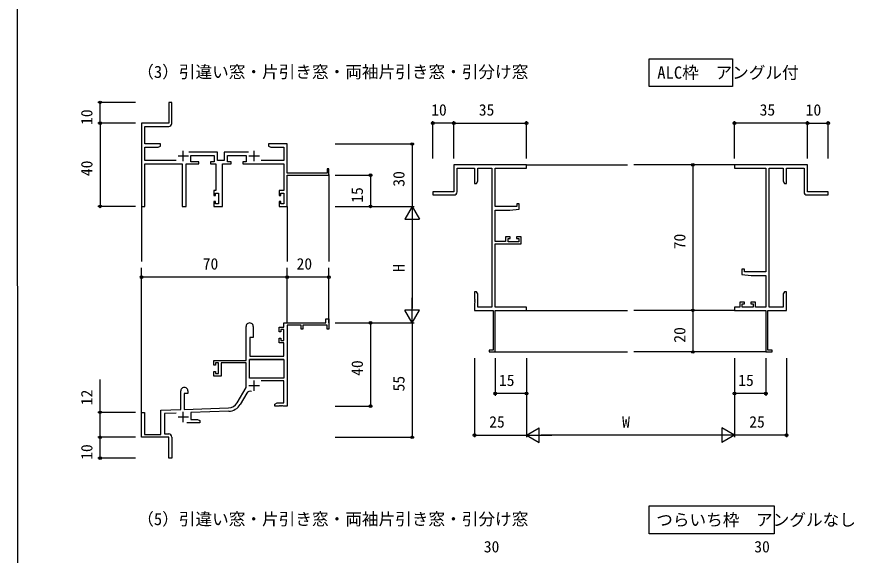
# Model space of a CAD drawing. Units: millimetres, scale not verified. Extents: x -438 to 439, y -599 to 597.
# Drawn here: x -437.3 to -34.8, y 64.5 to 323.4 of the extents above; entities that cross this region are included whole.
import ezdxf
from ezdxf.enums import TextEntityAlignment as Align

# ---------------------------------------------------------------- set-up
doc = ezdxf.new("R2010")
doc.units = ezdxf.units.MM
doc.header["$LTSCALE"] = 4
for name, color, linetype in [('0-1_USER1', 3, 'Continuous'), ('0-2_YKK_11', 7, 'Continuous'), ('0-3_YKK_12', 2, 'Continuous'), ('0-4_YKK_D', 6, 'Continuous'), ('0-5_YKK_ZWAK', 7, 'Continuous')]:
    doc.layers.add(name, color=color, linetype=linetype)
doc.styles.add('ＭＳ ゴシック', font='')
doc.styles.get('ＭＳ ゴシック').set_extended_font_data('MS Gothic')

msp = doc.modelspace()

# ---------------------------------------------------------------- linework, layer by layer
at = {"layer": '0-1_USER1'}
for points in [[(-133.29, 303.2), (-93.29, 303.2), (-93.29, 289.842), (-133.29, 289.842)], [(-133.29, 88.2), (-73.29, 88.2), (-73.29, 74.842), (-133.29, 74.842)]]:
    msp.add_lwpolyline(points, close=True, dxfattribs=at)
at = {"layer": '0-2_YKK_11'}
for p, q in [((-357.272, 253.9), (-357.272, 258.9)), ((-323.172, 253.9), (-323.172, 258.9)), ((-354.772, 256.4), (-359.772, 256.4)), ((-320.672, 256.4), (-325.672, 256.4)), ((-320.672, 145.991), (-325.672, 145.991)), ((-323.172, 143.491), (-323.172, 148.491)), ((-326.779, 142.439), (-329.915, 137.007)), ((-357.272, 128.391), (-357.272, 133.391)), ((-354.772, 130.891), (-359.772, 130.891))]:
    msp.add_line(p, q, dxfattribs=at)
for points in [[(-362.772, 272.1), (-362.772, 282.2), (-364.272, 282.2), (-364.272, 272.2), (-377.272, 272.2), (-377.272, 232.2), (-375.672, 232.2), (-375.672, 252.7), (-357.722, 252.7), (-357.722, 232.2), (-355.822, 232.2), (-355.822, 252.7), (-349.772, 252.7), (-349.772, 253.7), (-353.572, 253.7), (-353.572, 256.7), (-342.472, 256.7), (-342.472, 253.7), (-344.172, 253.7), (-344.172, 252.7), (-341.572, 252.7), (-341.572, 239.8), (-342.572, 239.8), (-342.572, 237.5), (-341.772, 237.5), (-341.772, 238.6), (-340.272, 238.6), (-340.272, 233.4), (-341.772, 233.4), (-341.772, 234.5), (-342.572, 234.5), (-342.572, 232.2), (-338.472, 232.2), (-338.472, 252.7), (-334.272, 252.7), (-334.272, 253.7), (-335.972, 253.7), (-335.972, 256.7), (-326.972, 256.7), (-326.972, 253.7)], [(-360.608, 254.3), (-375.672, 254.3), (-375.672, 260.6), (-369.311, 260.6), (-368.272, 261.2), (-368.272, 262.2), (-375.672, 262.2), (-375.672, 270.6), (-364.272, 270.6)], [(-326.972, 253.7), (-328.672, 253.7), (-328.672, 252.7), (-308.972, 252.7), (-308.972, 239.8), (-311.172, 239.8), (-311.172, 237.5), (-310.372, 237.5), (-310.372, 238.6), (-308.872, 238.6), (-308.872, 233.4), (-310.372, 233.4), (-310.372, 234.5), (-311.172, 234.5), (-311.172, 232.2), (-307.272, 232.2), (-307.272, 247.2), (-287.272, 247.2), (-287.272, 250.2), (-288.172, 250.2), (-288.172, 248.2), (-307.272, 248.2), (-307.272, 262.2), (-316.272, 262.2), (-316.272, 261.2), (-315.233, 260.6), (-308.872, 260.6), (-308.872, 254.3), (-319.836, 254.3)], [(-325.893, 258.3), (-337.572, 258.3), (-337.572, 254.3), (-340.872, 254.3), (-340.872, 258.3), (-354.551, 258.3)], [(-200.272, 230.4), (-195.772, 230.794), (-195.772, 233.4), (-196.972, 233.4), (-196.972, 232.1), (-207.272, 232.1), (-207.272, 250.57), (-192.272, 250.57), (-192.272, 252.2), (-227.272, 252.2), (-227.272, 239.2), (-237.272, 239.2), (-237.272, 237.7), (-227.142, 237.7)], [(-225.642, 239.2), (-225.642, 250.57), (-217.272, 250.57), (-217.272, 243.2), (-216.272, 243.2), (-215.642, 244.291), (-215.642, 250.57), (-208.902, 250.57)], [(-208.902, 250.57), (-208.902, 183.83), (-215.642, 183.83), (-215.642, 190.109), (-216.272, 191.2), (-217.272, 191.2), (-217.272, 187.658), (-217.152, 187.475), (-217.152, 186.925), (-217.272, 186.742), (-217.272, 186.658), (-217.152, 186.475), (-217.152, 185.925), (-217.272, 185.742), (-217.272, 182.2), (-208.272, 182.2), (-208.272, 163.1), (-210.272, 163.1), (-210.272, 162.2), (-207.272, 162.2), (-207.272, 182.2), (-192.272, 182.2), (-192.272, 183.83), (-207.272, 183.83), (-207.272, 214.2), (-194.772, 214.2), (-194.772, 217.5), (-197.072, 217.5), (-197.072, 216.7), (-195.972, 216.7), (-195.972, 215.2), (-201.172, 215.2), (-201.172, 216.7), (-200.072, 216.7), (-200.072, 217.5), (-202.372, 217.5), (-202.372, 215.4), (-207.272, 215.4), (-207.272, 230.4), (-200.272, 230.4)], [(-57.404, 237.7), (-47.274, 237.7), (-47.274, 239.2), (-57.274, 239.2), (-57.274, 252.2), (-92.274, 252.2), (-92.274, 250.57), (-77.274, 250.57), (-77.274, 200.7), (-87.574, 200.7), (-87.574, 202), (-88.774, 202), (-88.774, 199.394), (-84.274, 199), (-77.274, 199), (-77.274, 183.83), (-82.174, 183.83), (-82.174, 186.1), (-84.474, 186.1), (-84.474, 185.3), (-83.374, 185.3), (-83.374, 183.83), (-88.574, 183.83), (-88.574, 185.3), (-87.474, 185.3), (-87.474, 186.1), (-89.774, 186.1), (-89.774, 183.83), (-92.274, 183.83), (-92.274, 182.2), (-77.274, 182.2), (-77.274, 162.2), (-74.274, 162.2), (-74.274, 163.1), (-76.274, 163.1), (-76.274, 182.2), (-67.274, 182.2), (-67.274, 185.742), (-67.394, 185.925), (-67.394, 186.475)], [(-75.644, 183.83), (-75.644, 250.57), (-68.904, 250.57), (-68.904, 244.291), (-68.274, 243.2), (-67.274, 243.2), (-67.274, 250.57), (-58.904, 250.57), (-58.904, 239.2)], [(-67.394, 186.475), (-67.274, 186.658), (-67.274, 186.742), (-67.394, 186.925), (-67.394, 187.475), (-67.274, 187.658), (-67.274, 191.2), (-68.274, 191.2), (-68.904, 190.109), (-68.904, 183.83), (-75.644, 183.83)], [(-323.672, 174.491), (-323.672, 169.191), (-325.272, 169.191), (-325.272, 160.191), (-308.902, 160.191), (-308.902, 166.591), (-311.172, 166.591), (-311.172, 168.891), (-310.372, 168.891), (-310.372, 167.791), (-308.902, 167.791), (-308.902, 172.991), (-310.372, 172.991), (-310.372, 171.891), (-311.172, 171.891), (-311.172, 174.191), (-308.902, 174.191), (-308.902, 176.191), (-288.772, 176.191), (-288.772, 178.191), (-287.272, 178.191), (-287.272, 173.191), (-288.172, 173.191), (-288.172, 175.091), (-299.772, 175.091), (-299.772, 173.191), (-300.572, 173.191), (-300.572, 175.091), (-307.272, 175.091), (-307.272, 136.191), (-309.314, 136.191), (-309.497, 136.311), (-310.047, 136.311), (-310.23, 136.191), (-310.314, 136.191), (-310.497, 136.311), (-311.047, 136.311), (-311.23, 136.191), (-313.272, 136.191), (-313.272, 137.191)], [(-331.326, 137.822), (-327.072, 145.191), (-327.072, 156.991), (-339.072, 156.991), (-339.072, 150.591), (-342.572, 150.591), (-342.572, 152.891), (-341.772, 152.891), (-341.772, 151.791), (-340.272, 151.791), (-340.272, 156.991), (-341.772, 156.991), (-341.772, 155.891), (-342.572, 155.891), (-342.572, 158.191), (-327.072, 158.191), (-327.072, 174.491)], [(-308.902, 158.561), (-325.442, 158.561), (-308.902, 158.561)], [(-308.902, 158.561), (-308.902, 149.591), (-325.442, 149.591), (-325.442, 158.561)], [(-313.272, 137.191), (-312.181, 137.821), (-308.902, 137.821), (-308.902, 148.391), (-319.774, 148.391)], [(-362.772, 121.321), (-362.772, 111.191), (-364.272, 111.191), (-364.272, 115.733), (-364.152, 115.916), (-364.152, 116.466), (-364.272, 116.649), (-364.272, 121.191), (-377.272, 121.191), (-377.272, 133.191), (-375.872, 133.191), (-375.872, 122.591), (-367.972, 122.591), (-367.972, 134.191), (-358.472, 134.523), (-358.472, 143.491)], [(-355.072, 143.491), (-355.072, 142.191), (-356.772, 142.191), (-356.772, 134.582), (-335.482, 135.326)], [(-335.425, 133.697), (-353.572, 133.063), (-353.572, 129.821), (-350.363, 129.821), (-349.272, 129.191), (-349.272, 128.191), (-355.622, 128.191)], [(-360.705, 132.814), (-366.342, 132.617), (-366.342, 122.821), (-364.272, 122.821)]]:
    msp.add_lwpolyline(points, dxfattribs=at)
for centre, radius, start, end in [((-364.272, 272.1), 1.5, 270.00001, 359.99999), ((-227.142, 239.2), 1.5, 270.00001, 359.99999), ((-57.404, 239.2), 1.5, 180.00001, 269.99999), ((-325.372, 174.491), 1.7, 359.99999, 180.00001), ((-356.772, 143.491), 1.7, 359.99999, 180.00001), ((-325.22, 141.539), 1.8, 65.29866, 149.99999), ((-335.656, 140.322), 5, 271.99999, 330), ((-335.656, 140.322), 6.63, 272, 330), ((-364.272, 121.321), 1.5, 0.00001, 89.99999)]:
    msp.add_arc(centre, radius, start, end, dxfattribs=at)
at = {"layer": '0-3_YKK_12'}
for p, q in [((-192.272, 252.2), (-143.773, 252.2)), ((-92.274, 252.2), (-140.773, 252.2)), ((-287.272, 247.493), (-287.272, 205.692)), ((-377.272, 233.448), (-377.272, 205.692)), ((-307.272, 232.193), (-307.272, 205.692)), ((-377.272, 132.624), (-377.272, 202.692)), ((-307.272, 176.191), (-307.272, 202.692)), ((-287.272, 176.191), (-287.272, 202.692)), ((-192.272, 182.2), (-143.773, 182.2)), ((-92.274, 182.2), (-140.773, 182.2)), ((-207.572, 162.2), (-143.773, 162.2)), ((-76.974, 162.2), (-140.773, 162.2))]:
    msp.add_line(p, q, dxfattribs=at)
at = {"layer": '0-4_YKK_D'}
for p, q in [((-380.272, 282.2), (-398.272, 282.2)), ((-397.272, 272.2), (-397.272, 282.2)), ((-380.272, 272.2), (-398.272, 272.2)), ((-380.272, 272.2), (-398.272, 272.2)), ((-397.272, 272.2), (-397.272, 232.2)), ((-237.272, 255.2), (-237.272, 273.201)), ((-227.272, 272.201), (-237.272, 272.201)), ((-227.272, 255.2), (-227.272, 273.201)), ((-227.272, 255.2), (-227.272, 273.2)), ((-227.272, 272.2), (-192.272, 272.2)), ((-192.272, 255.2), (-192.272, 273.2)), ((-92.274, 255.2), (-92.274, 273.2)), ((-57.274, 272.2), (-92.274, 272.2)), ((-57.274, 255.2), (-57.274, 273.2)), ((-57.274, 255.2), (-57.274, 273.187)), ((-57.274, 272.187), (-47.274, 272.187)), ((-47.274, 255.2), (-47.274, 273.187)), ((-284.272, 262.2), (-246.272, 262.2)), ((-247.272, 262.2), (-247.272, 232.2)), ((-95.274, 252.2), (-113.274, 252.2)), ((-112.274, 252.2), (-112.274, 182.2)), ((-284.272, 247.2), (-266.272, 247.2)), ((-267.272, 247.2), (-267.272, 232.2)), ((-380.272, 232.2), (-398.272, 232.2)), ((-284.272, 232.2), (-246.272, 232.2)), ((-284.272, 232.2), (-266.272, 232.2)), ((-284.272, 232.193), (-246.272, 232.193)), ((-247.272, 232.193), (-250.772, 226.13)), ((-247.272, 232.193), (-243.772, 226.13)), ((-247.272, 232.193), (-247.272, 220.068)), ((-250.772, 226.13), (-243.772, 226.13)), ((-247.272, 225.193), (-247.272, 183.191)), ((-377.272, 181.191), (-377.272, 199.191)), ((-307.272, 198.191), (-377.272, 198.191)), ((-307.272, 181.191), (-307.272, 199.191)), ((-307.272, 181.191), (-307.272, 199.191)), ((-287.272, 198.191), (-307.272, 198.191)), ((-287.272, 181.191), (-287.272, 199.191)), ((-247.272, 176.191), (-247.272, 188.315)), ((-247.272, 176.191), (-250.772, 182.253)), ((-243.772, 182.253), (-250.772, 182.253)), ((-247.272, 176.191), (-243.772, 182.253)), ((-95.274, 182.2), (-113.274, 182.2)), ((-95.274, 182.2), (-113.274, 182.2)), ((-112.274, 182.2), (-112.274, 162.2)), ((-284.272, 176.191), (-246.272, 176.191)), ((-284.272, 176.191), (-246.272, 176.191)), ((-284.272, 176.191), (-266.272, 176.191)), ((-267.272, 176.191), (-267.272, 136.191)), ((-247.272, 176.191), (-247.272, 121.191)), ((-95.274, 162.2), (-113.274, 162.2)), ((-217.272, 159.2), (-217.272, 121.2)), ((-207.272, 159.2), (-207.272, 141.2)), ((-192.272, 159.2), (-192.272, 141.2)), ((-192.272, 159.2), (-192.272, 121.2)), ((-192.272, 159.2), (-192.272, 121.2)), ((-92.274, 159.2), (-92.274, 141.2)), ((-92.274, 159.2), (-92.274, 121.2)), ((-92.274, 159.2), (-92.274, 121.2)), ((-77.274, 159.2), (-77.274, 141.2)), ((-67.274, 159.2), (-67.274, 121.2)), ((-192.272, 142.2), (-207.272, 142.2)), ((-77.274, 142.2), (-92.274, 142.2)), ((-380.272, 133.191), (-398.272, 133.191)), ((-284.272, 136.191), (-266.272, 136.191)), ((-192.272, 122.2), (-186.21, 125.7)), ((-186.21, 118.7), (-186.21, 125.7)), ((-92.274, 122.2), (-98.337, 125.7)), ((-98.337, 125.7), (-98.337, 118.7)), ((-380.272, 121.191), (-398.272, 121.191)), ((-380.272, 121.191), (-398.272, 121.191)), ((-397.272, 111.191), (-397.272, 121.191)), ((-284.272, 121.191), (-246.272, 121.191)), ((-217.272, 122.2), (-192.272, 122.2)), ((-192.272, 122.2), (-186.21, 118.7)), ((-192.272, 122.2), (-180.148, 122.2)), ((-99.274, 122.2), (-185.272, 122.2)), ((-92.274, 122.2), (-104.399, 122.2)), ((-92.274, 122.2), (-98.337, 118.7)), ((-67.274, 122.2), (-92.274, 122.2)), ((-380.272, 111.191), (-398.272, 111.191))]:
    msp.add_line(p, q, dxfattribs=at)
msp.add_lwpolyline([(-397.272, 121.191), (-397.272, 133.191), (-397.272, 148.945)], dxfattribs=at)
for centre in [(-397.272, 282.2), (-397.272, 272.2), (-397.272, 272.2), (-237.272, 272.201), (-227.272, 272.201), (-227.272, 272.2), (-192.272, 272.2), (-92.274, 272.2), (-57.274, 272.2), (-57.274, 272.187), (-47.274, 272.187), (-247.272, 262.2), (-112.274, 252.2), (-267.272, 247.2), (-397.272, 232.2), (-267.272, 232.2), (-377.272, 198.191), (-307.272, 198.191), (-307.272, 198.191), (-287.272, 198.191), (-112.274, 182.2), (-112.274, 182.2), (-267.272, 176.191), (-112.274, 162.2), (-207.272, 142.2), (-192.272, 142.2), (-92.274, 142.2), (-77.274, 142.2), (-397.272, 133.191), (-267.272, 136.191), (-397.272, 121.191), (-397.272, 121.191), (-247.272, 121.191), (-217.272, 122.2), (-67.274, 122.2), (-397.272, 111.191)]:
    msp.add_circle(centre, 0.637, dxfattribs=at)
at = {"layer": '0-5_YKK_ZWAK'}
msp.add_line((-437.3, 562.2), (-436.3, -599.3), dxfattribs=at)

# ---------------------------------------------------------------- texts
at = {"layer": '0-1_USER1', "style": 'ＭＳ ゴシック'}
for s, p in [('（3）引違い窓・片引き窓・両袖片引き窓・引分け窓', (-379.391, 292.2)), ('ALC枠\u3000アングル付\u3000', (-129.436, 291.836)), ('（5）引違い窓・片引き窓・両袖片引き窓・引分け窓', (-379.391, 77.2)), ('つらいち枠\u3000アングルなし', (-129.936, 76.836))]:
    msp.add_text(s, height=5.865, dxfattribs=at).set_placement(p, align=Align.BOTTOM_LEFT)
at = {"layer": '0-4_YKK_D', "style": 'ＭＳ ゴシック'}
for s, p in [('10', (-399.272, 271.362)), ('40', (-399.272, 246.745)), ('30', (-249.272, 241.66)), ('15', (-269.272, 233.947)), ('70', (-114.274, 211.575)), ('H', (-249.272, 200.697)), ('20', (-114.274, 166.66)), ('40', (-269.272, 150.736)), ('55', (-249.272, 143.236)), ('12', (-399.272, 136.59)), ('10', (-399.272, 110.353))]:
    msp.add_text(s, height=5.499, rotation=90, dxfattribs=at).set_placement(p, align=Align.BOTTOM_LEFT)
for s, p in [('10', (-238.11, 274.201)), ('35', (-215.227, 274.2)), ('35', (-80.229, 274.2)), ('10', (-58.112, 274.187)), ('70', (-347.897, 200.191)), ('20', (-302.812, 200.191)), ('15', (-205.525, 144.2)), ('15', (-90.527, 144.2)), ('25', (-210.227, 124.2)), ('W', (-146.322, 124.2)), ('25', (-85.229, 124.2)), ('30', (-212.812, 64.2)), ('30', (-82.814, 64.2))]:
    msp.add_text(s, height=5.499, dxfattribs=at).set_placement(p, align=Align.BOTTOM_LEFT)

doc.saveas('drawing.dxf')
